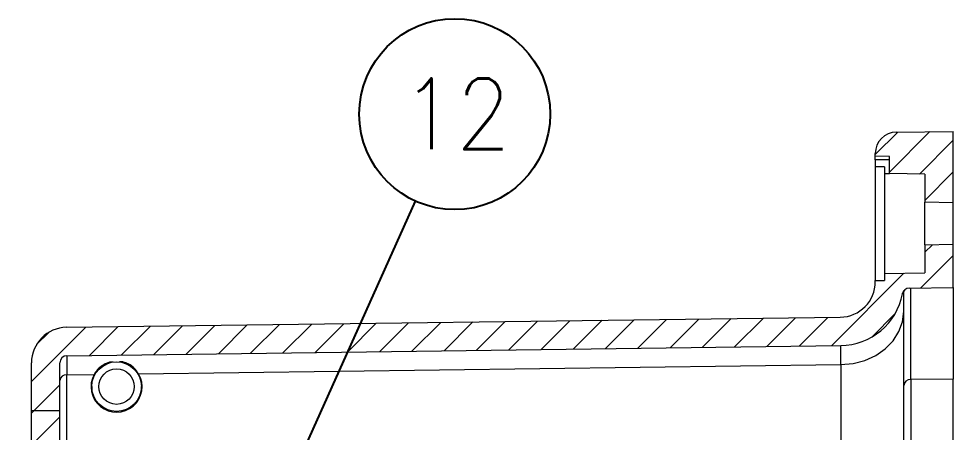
# Model space of a CAD drawing. Extents: x 14808 to 20058, y -13198 to -11680.
# Drawn here: x 15192 to 15257.9, y -12700.9 to -12671.8 of the extents above; entities that cross this region are included whole.
import ezdxf

# ---------------------------------------------------------------- set-up
doc = ezdxf.new("R2010")
doc.units = 0
doc.header["$LTSCALE"] = 7
doc.header["$MEASUREMENT"] = 0
doc.layers.get('0').update_dxf_attribs({"color": 2, "linetype": 'CONTINUOUS'})
doc.styles.add('GHS', font='romans', dxfattribs={"bigfont": 'ghs'})
doc.styles.add('TEXTSTYLE_0', font='txt.shx', dxfattribs={"width": 0.8, "bigfont": 'whgtxt.shx'})
doc.dimstyles.new('STANDARD$7', dxfattribs={"dimtxt": 3.5, "dimasz": 3, "dimexe": 1, "dimexo": 0.0625, "dimgap": 1, "dimtad": 1, "dimdec": 4, "dimzin": 0, "dimdsep": 46, "dimtxsty": 'GHS', "dimcen": 1, "dimclrt": 2, "dimadec": 0, "dimazin": 0, "dimtfac": 1, "dimtdec": 4, "dimtofl": 0, "dimtmove": 0, "dimatfit": 3, "dimfxl": 1, "dimtolj": 1, "dimtzin": 0, "dimarcsym": 0})
pattern_1 = [(45, (-106.4756, 39.5322), (-0.561266, 0.561266), [])]

# ---------------------------------------------------------------- blocks, each defined once
blk = doc.blocks.new('A$C2AE2239A')
at = {"color": 2}
blk.add_circle((3.366, 3.366), 3.366, dxfattribs=at)
at = {"color": 2, "insert": (3.41, 3.376), "char_height": 2.5, "width": 5.41323, "attachment_point": 5, "style": 'TEXTSTYLE_0'}
blk.add_mtext('{\\W0.9;12}', dxfattribs=at)
blk = doc.blocks.new('A$C7AC5709A')
at = {"linetype": 'Continuous', "lineweight": 0}
h = blk.add_hatch(dxfattribs=at)
h.set_pattern_fill('ANSI31', color=2, scale=0.25, style=0)
h.set_pattern_definition([(45, (-595.63916, -278.3047), (-0.561266, 0.561266), [])])
edge = h.paths.add_edge_path(flags=0)
edge.add_line((42.062, 37.981), (43.062, 37.964))
edge.add_line((43.062, 37.964), (43.062, 40.481))
edge.add_line((43.062, 40.481), (41.052, 40.455))
edge.add_arc((41.062, 39.705), 0.75, 90.75, 180)
edge.add_line((40.312, 39.705), (40.312, 39.606))
edge.add_line((40.312, 39.606), (40.812, 39.597))
edge.add_line((40.812, 39.597), (40.812, 38.991))
edge.add_line((40.812, 38.991), (42.062, 38.969))
edge.add_line((42.062, 38.969), (42.062, 37.981))
h = blk.add_hatch(dxfattribs=at)
h.set_pattern_fill('ANSI31', color=2, scale=0.25, style=0)
h.set_pattern_definition(pattern_1)
edge = h.paths.add_edge_path(flags=0)
edge.add_line((10.562, 32.322), (10.562, 30.638))
edge.add_line((10.562, 30.638), (11.562, 30.638))
edge.add_line((11.562, 30.638), (11.562, 32.322))
edge.add_arc((11.812, 32.322), 0.25, 90.75, 180, ccw=False)
edge.add_line((11.808, 32.572), (39.091, 32.929))
edge.add_arc((39.062, 35.179), 2.25, 270.75, 349.0528)
edge.add_arc((41.516, 34.704), 0.25, 91, 169.0528, ccw=False)
edge.add_line((41.512, 34.954), (43.062, 34.981))
edge.add_line((43.062, 34.981), (43.062, 36.499))
edge.add_line((43.062, 36.499), (42.062, 36.481))
edge.add_line((42.062, 36.481), (42.062, 35.493))
edge.add_line((42.062, 35.493), (40.637, 35.469))
edge.add_line((40.637, 35.469), (40.637, 35.223))
edge.add_line((40.637, 35.223), (40.312, 35.219))
edge.add_line((40.312, 35.219), (40.312, 35.179))
edge.add_arc((39.062, 35.179), 1.25, 270.75, 360, ccw=False)
edge.add_line((39.078, 33.929), (11.795, 33.572))
edge.add_arc((11.812, 32.322), 1.25, 90.75, 180)
h = blk.add_hatch(dxfattribs=at)
h.set_pattern_fill('ANSI31', color=2, scale=0.25, style=0)
h.set_pattern_definition(pattern_1)
h.paths.add_polyline_path([(12.012, 28.973), (11.562, 28.981), (11.562, 30.638), (10.562, 30.638), (10.562, 28.981), (10.112, 28.973), (10.112, 27.489), (10.562, 27.481), (10.562, 26.856), (11.562, 26.856), (11.562, 27.481), (12.012, 27.489)], flags=0)
at = {"color": 7, "linetype": 'Continuous', "lineweight": 15}
for p, q in [((41.052, 40.455), (43.062, 40.481)), ((43.062, 37.964), (43.062, 40.481)), ((40.312, 39.606), (40.312, 39.705)), ((40.812, 39.597), (40.312, 39.606)), ((40.312, 39.481), (40.312, 39.606)), ((40.812, 38.991), (40.812, 39.597)), ((40.812, 39.472), (40.312, 39.481)), ((40.312, 39.481), (40.312, 39.235)), ((40.312, 39.235), (40.312, 35.219)), ((40.637, 39.231), (40.637, 38.984)), ((40.812, 38.981), (40.637, 38.984)), ((40.637, 38.984), (40.637, 35.469)), ((40.812, 38.991), (40.812, 38.981)), ((42.062, 38.969), (40.812, 38.991)), ((42.062, 38.969), (42.062, 37.981)), ((43.062, 37.964), (42.062, 37.981)), ((42.062, 36.481), (42.062, 37.981)), ((43.062, 36.499), (43.062, 37.964)), ((42.062, 36.481), (43.062, 36.499)), ((42.062, 36.481), (42.062, 35.493)), ((43.062, 34.981), (43.062, 36.499)), ((40.637, 35.469), (42.062, 35.493)), ((40.637, 35.469), (40.637, 35.223)), ((40.312, 35.219), (40.637, 35.223)), ((40.312, 35.179), (40.312, 35.219)), ((41.512, 34.954), (43.062, 34.981)), ((43.062, 34.981), (43.062, 31.748)), ((41.272, 34.762), (41.271, 34.752)), ((41.312, 34.129), (41.312, 34.868)), ((41.312, 27.068), (41.312, 34.129)), ((11.795, 33.572), (39.078, 33.929)), ((11.808, 32.572), (39.091, 32.929)), ((10.562, 30.638), (10.562, 32.322)), ((11.562, 30.638), (11.562, 32.322)), ((14.34, 31.933), (39.091, 32.257)), ((39.091, 32.257), (39.091, 25.196)), ((11.808, 31.9), (12.772, 31.913)), ((43.062, 31.748), (41.558, 31.728)), ((43.062, 29.481), (43.062, 31.748)), ((12.687, 31.481), (12.687, 31.27)), ((14.437, 31.27), (14.437, 31.481)), ((10.562, 30.638), (11.562, 30.638)), ((10.562, 28.981), (10.562, 30.638)), ((11.562, 28.981), (11.562, 30.638))]:
    blk.add_line(p, q, dxfattribs=at)
at = {"color": 8, "linetype": 'Continuous', "lineweight": 15}
for p, q in [((41.558, 34.955), (41.558, 31.728)), ((11.808, 29.604), (11.808, 31.9))]:
    blk.add_line(p, q, dxfattribs=at)
at = {"color": 7, "linetype": 'Continuous', "lineweight": 15, "flags": 128}
blk.add_lwpolyline([(39.091, 32.257), (39.526, 32.297), (39.943, 32.407), (40.327, 32.581), (40.663, 32.814), (40.939, 33.097), (41.143, 33.419), (41.269, 33.767), (41.312, 34.129)], dxfattribs=at)
at = {"color": 7, "linetype": 'Continuous', "lineweight": 15}
for radius in [0.875, 0.625]:
    blk.add_circle((13.562, 31.481), radius, dxfattribs=at)
for centre, radius, start, end in [((41.062, 39.705), 0.75, 90.75, 180), ((39.062, 35.179), 1.25, 270.75, 0), ((41.516, 34.704), 0.25, 91, 169.0528), ((39.062, 35.179), 2.25, 270.75, 349.0528), ((11.812, 32.322), 1.25, 90.75, 180), ((11.812, 32.322), 0.25, 90.75, 180), ((11.792, 31.669), 0.231, 85.8966, 174.3661), ((13.562, 31.481), 0.9, 151.3394, 30.1606), ((41.542, 31.498), 0.231, 85.8966, 174.3661)]:
    blk.add_arc(centre, radius, start, end, dxfattribs=at)
for centre, major_axis, ratio, start_param, end_param in [((-132.757, 37.231), (245.092, 0), 0.011546, 0.784892, 0.786766), ((39.062, 28.928), (0.029, 4.001), 0.002228, 5.69528, 6.283231), ((11.812, 28.572), (-0.003, 4), 0.000248, 0.000003, 0.587954), ((361.97, 33.155), (-1009.204, -13.211), 0.003963, 5.064953, 5.065087), ((361.97, 33.155), (-1009.204, -13.211), 0.003963, 5.064583, 5.064716), ((41.562, 42.963), (0.003, 13.501), 0.000073, 2.553643, 3.141594)]:
    blk.add_ellipse(centre, major_axis=major_axis, ratio=ratio, start_param=start_param, end_param=end_param, dxfattribs=at)
for points, knots in [([(41.273, 34.76), (41.273, 34.761), (41.273, 34.762), (41.274, 34.767), (41.277, 34.776), (41.283, 34.797), (41.299, 34.833), (41.321, 34.859), (41.333, 34.873)], [0, 0, 0, 0, 0.121615, 0.250517, 0.31856, 0.406366, 0.668633, 1, 1, 1, 1]), ([(13.31, 32.345), (13.207, 32.302), (12.962, 32.2), (12.842, 32.018), (12.772, 31.913)], [0, 0, 0, 0, 0.421662, 1, 1, 1, 1]), ([(14.34, 31.933), (14.292, 32.001), (14.196, 32.138), (14.017, 32.274), (13.852, 32.33), (13.788, 32.352)], [0, 0, 0, 0, 0.371137, 0.753918, 1, 1, 1, 1])]:
    blk.add_open_spline(points, degree=3, knots=knots, dxfattribs=at)

msp = doc.modelspace()

# ---------------------------------------------------------------- block references
at = {"xscale": 2, "yscale": 2, "zscale": 2}
for name, p in [('A$C2AE2239A', (15216.06, -12685.214)), ('A$C7AC5709A', (15171.82, -12760.658))]:
    msp.add_blockref(name, p, dxfattribs=at)

# ---------------------------------------------------------------- leaders
msp.add_leader([(15208.415, -12710.446), (15220.03, -12684.621)], dimstyle='STANDARD$7', override={"dimtxt": 3, "dimexo": 0.3, "dimgap": 2, "dimtad": 0, "dimdec": 1, "dimzin": 8, "dimcen": 0, "dimclrd": 2, "dimclre": 2, "dimazin": 2, "dimtp": 0.1, "dimtfac": 0.5, "dimtdec": 1, "dimfxl": 2.5, "dimarcsym": 1})

doc.saveas('drawing.dxf')
